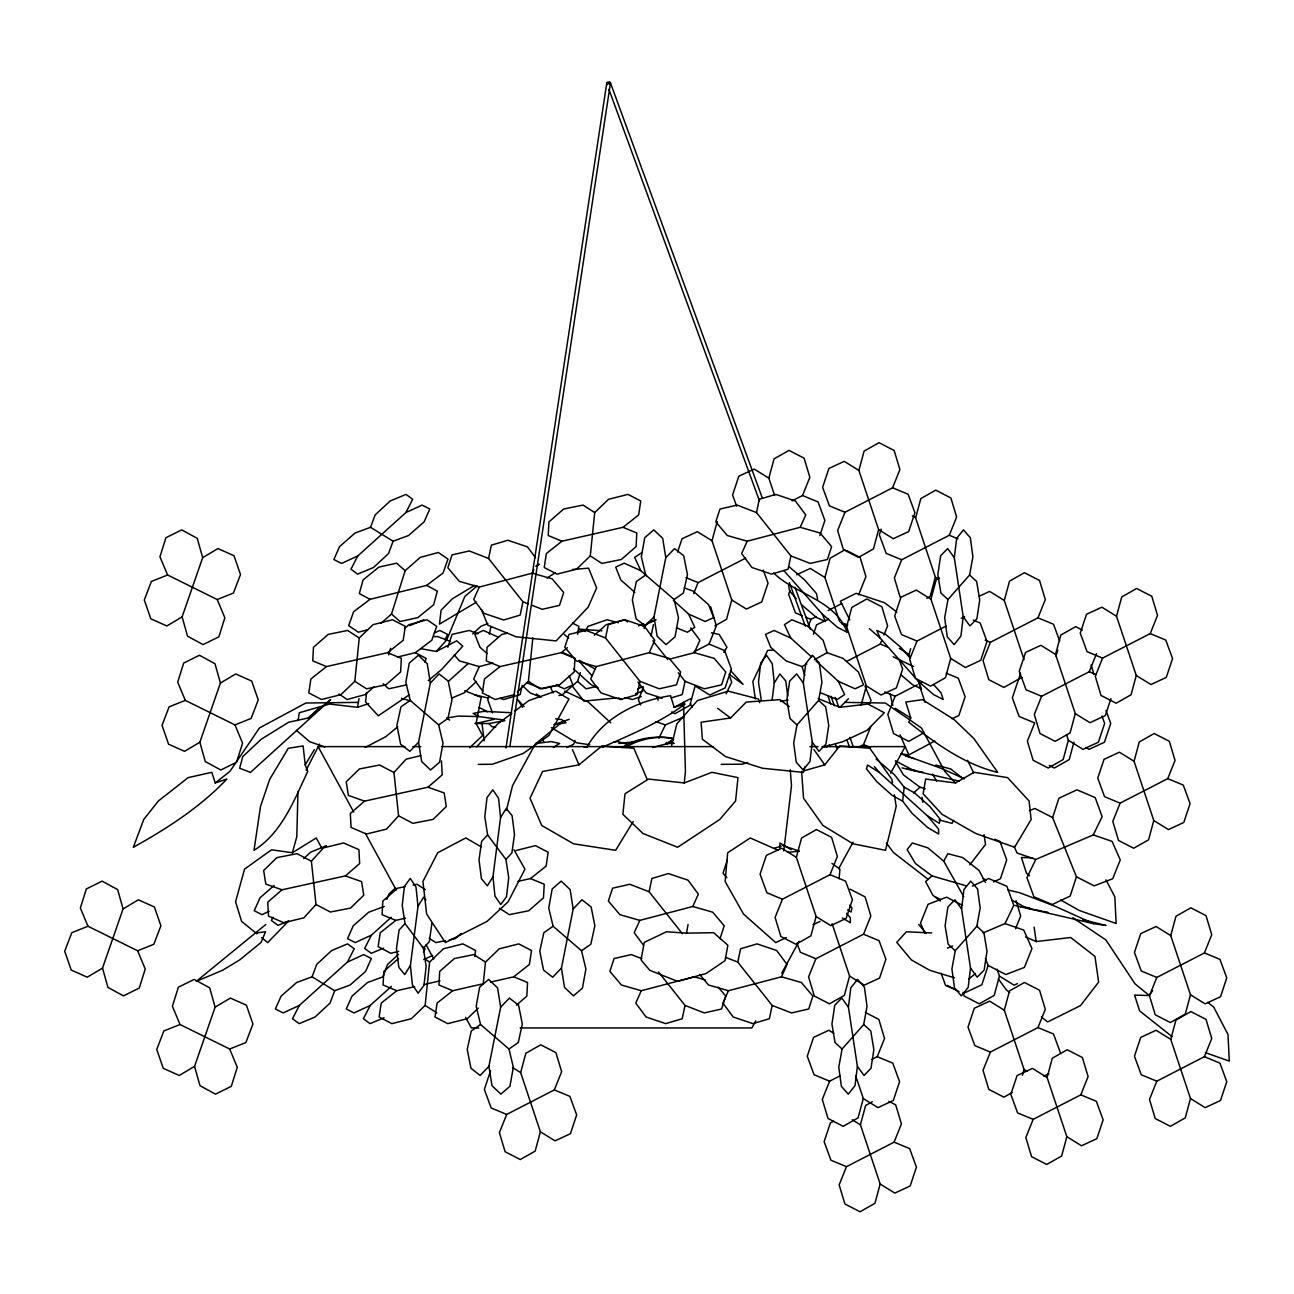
<?xml version="1.0" encoding="UTF-8"?>
<svg xmlns="http://www.w3.org/2000/svg" width="1294" height="1294" viewBox="0 0 1294 1294"><rect width="100%" height="100%" fill="white"/><g stroke="black" fill="none" stroke-linecap="round" stroke-linejoin="round"><path stroke-width="1.5" d="M297.976 791.491L296.811 836.652L292.379 852.746L271.53 849.802L244.55 869.131L235.573 901.805L241.59 921.36L256.94 933.864M783.808 850.918L791.491 785.604L790.246 769.801M839.094 878.739L839.952 869.131L831.961 863.438M354.815 681.307L359.263 637.958L373.076 624.662L392.551 619.761L405.297 626.377L403.194 640.304L387.602 652.677L326.476 666.588L310.883 678.962L308.781 692.888L321.527 699.504L341.001 694.603L354.815 681.307L366.493 688.796L385.871 684.866L400.606 671.99L401.35 658.371L387.602 652.677M366.574 692.419L365.587 702.027L378.301 715.776L409.454 694.684M414.711 986.643L396.805 990.719L381.212 1003.093L379.126 1017.019L391.856 1023.635L411.33 1018.734L425.144 1005.438L429.592 962.089L443.405 948.793L462.88 943.892L475.626 950.508L474.72 956.476M490.491 982.114L513.815 976.808L529.408 964.434L531.51 950.508L518.765 943.892L499.29 948.793L485.476 962.089L483.244 983.764L452.69 990.719L437.097 1003.093L434.994 1017.019L447.74 1023.635L467.215 1018.734L478.262 1008.091M517.341 691.934L528.389 681.307L532.837 637.958M590.274 555.935L594.722 512.586L608.536 499.29L628.011 494.389L640.74 501.004L638.654 514.931L623.061 527.305L561.936 541.216L546.343 553.589L544.24 567.516L556.986 574.132L576.461 569.231L590.274 555.935L601.953 563.424L621.314 559.493L636.066 546.618L636.794 533.015L623.061 527.305M684.251 782.951L711.926 772.308L737.984 777.629L735.59 801.018L719.707 819.506L677.668 847.263L643.005 833.514L622.883 814.298L625.002 793.74L648.585 779.053L684.251 782.951L685.432 771.434L683.491 702.383M609.102 82.347L610.267 83.916L610.347 82.978M874.42 766.598L879.386 772.502L927.426 815.851L938.619 829.147L938.651 834.048L927.507 827.432L912.254 813.505L902.614 801.132L904.199 787.221L894.558 774.847L876.135 759.028M505.986 747.932L606.854 82.476M803.331 683.038L805.693 663.725L812.454 655.265L819.328 663.062L821.933 682.148L818.617 700.377L796.991 724.899L793.675 743.128L796.279 762.198L803.153 769.995L809.931 761.551L812.292 742.238L803.331 683.038L796.667 673.948L789.696 681.081L786.849 699.892L789.938 718.429L796.991 724.899M848.427 1007.169L850.789 987.856L857.55 979.412L864.424 987.193L867.029 1006.279L863.713 1024.508L842.087 1049.03L838.771 1067.259L841.375 1086.329L848.249 1094.126L855.027 1085.682L857.388 1066.369L848.427 1007.169L841.763 998.078L834.792 1005.212L831.945 1024.039L835.034 1042.56L842.087 1049.03M954.309 557.665L956.67 538.353L963.432 529.893L970.306 537.689L972.91 556.776L969.594 575.005L947.968 599.526L944.652 617.756L947.257 636.826L954.131 644.622L960.908 636.179L963.254 616.866L954.309 557.665L947.645 548.575L940.673 555.708L937.826 574.52L940.916 593.056L947.968 599.526M961.571 908.906L963.933 889.593L970.694 881.149L977.568 888.946L980.173 908.016L976.857 926.245L955.231 950.766L951.915 968.996L954.519 988.066L961.393 995.862L968.171 987.419L970.516 968.106L961.571 908.906L954.907 899.815L947.936 906.948L945.089 925.776L948.178 944.296L955.231 950.766M410.408 965.453L417.994 906.269L415.989 886.94L410.263 878.497L404.44 886.293L402.24 905.363L405.038 923.592L423.348 948.114L426.163 966.343L423.963 985.43L418.14 993.226L412.398 984.766L410.408 965.453L404.763 974.544L398.875 967.411L396.465 948.599L399.07 930.062L405.038 923.592M492.965 876.782L500.552 817.582L498.562 798.269L492.82 789.825L486.997 797.605L484.797 816.692L487.612 834.921L505.922 859.442L508.72 877.672L506.52 896.742L500.697 904.538L494.971 896.095L492.965 876.782L487.337 885.872L481.433 878.739L479.023 859.912L481.627 841.375L487.612 834.921M772.033 700.377L774.249 683.038L772.243 663.725L766.517 655.265L760.694 663.062L758.494 682.148L761.309 700.377M606.999 82.978L610.299 82.444L762.376 498.158M431.937 923.123L429.333 941.66L423.348 948.114M577.674 634.335L578.871 626.377L572.498 623.061M509.949 746.201L610.396 83.334L608.083 83.431M298.041 720.532L299.318 712.735L329.436 704.033L357.565 707.3L368.661 703.645M357.565 707.3L358.988 698.663M686.483 933.136L713.625 932.699L727.875 945.235L725.028 960.649L706.071 973.541L677.555 981.353L649.766 970.29L641.031 959.905L644.266 942.372L666.475 931.777L686.483 933.136L688.068 924.498M607.63 83.479L607.048 82.347M469.706 747.786L482.581 735.461L476.079 723.475L481.19 697.417L464.756 690.705M418.56 742.238L430.336 683.038L427.23 663.725L418.334 655.265L409.292 663.062L405.863 682.148L410.23 700.377L438.65 724.899L443.017 743.128L439.588 762.198L430.562 769.995L421.666 761.551L418.56 742.238L409.81 751.329L400.639 744.196L396.902 725.368L400.962 706.831L410.23 700.377M488.889 1066.369L500.665 1007.169L497.559 987.856L488.663 979.412L479.621 987.193L476.192 1006.279L480.559 1024.508L508.979 1049.03L513.346 1067.259L509.917 1086.329L500.891 1094.126L491.995 1085.682L488.889 1066.369L480.139 1075.46L470.967 1068.326L467.231 1049.499L471.291 1030.962L480.559 1024.508M561.434 968.106L573.21 908.906L570.104 889.593L561.208 881.149L552.166 888.946L548.737 908.016L553.104 926.245L581.524 950.766L585.891 968.996L582.478 988.066L573.436 995.862L564.54 987.419L561.434 968.106L552.684 977.196L543.529 970.063L539.776 951.236L543.836 932.715L553.104 926.245M654.004 616.866L665.779 557.665L662.69 538.353L653.777 529.893L644.752 537.689L641.323 556.776L645.69 575.005L674.109 599.526L678.477 617.756L675.047 636.826L666.006 644.622L657.109 636.179L654.004 616.866L645.253 625.956L636.098 618.823L632.362 599.995L636.405 581.459L645.69 575.005M528.227 603.845L522.954 601.791L488.566 558.458L491.364 545.162L507.83 540.261L527.483 546.877L535.522 557.698M489.358 634.157L490.96 626.555M522.954 601.791L520.156 615.103L503.689 619.988L484.037 613.372L473.701 599.446L479.249 587.072L532.271 573.177L552.166 578.871L563.683 592.49L559.493 605.366L542.267 609.296L531.737 605.204M521.757 687.001L520.156 694.603L503.689 699.504L500.115 698.291M605.527 637.958L608.326 624.662L624.792 619.761L644.444 626.377L654.78 640.304L649.232 652.677L596.211 666.588L576.315 660.878L564.799 647.259L568.988 634.4L586.214 630.453L605.527 637.958L639.915 681.307L659.228 688.796L676.471 684.866L680.644 671.99L669.127 658.371L649.232 652.677M639.915 681.307L637.117 694.603L620.651 699.504L600.998 692.888L590.662 678.962L596.211 666.588M651.028 636.066L653.438 624.662M678.299 672.831L685.027 681.307L682.213 694.603L671.246 697.87M649.103 891.76L651.901 878.464L668.367 873.563L688.02 880.179L698.356 894.105L692.808 906.479L639.786 920.39L619.891 914.68L608.374 901.061L612.563 888.202L629.79 884.255L649.103 891.76L682.375 933.686M756.505 512.586L759.303 499.29L775.769 494.389L795.422 501.004L805.758 514.931L800.21 527.305L747.188 541.216L727.293 535.506L715.776 521.886L719.965 509.027L737.192 505.081L756.505 512.586L790.893 555.935L810.206 563.424L827.432 559.493L831.621 546.618L820.105 533.015L800.21 527.305M658.468 971.972L685.027 1005.438L682.213 1018.734L665.747 1023.635L646.094 1017.019L635.758 1003.093L641.306 990.719L694.328 976.808L705.181 979.914M790.893 555.935L788.095 569.231L771.628 574.132L751.976 567.516L741.64 553.589L747.188 541.216M781.479 976.808L801.374 982.518L812.891 996.121L808.701 1008.996L791.475 1012.927L772.162 1005.438L737.774 962.089L740.572 948.793L757.039 943.892L776.691 950.508L787.027 964.434L781.479 976.808L728.457 990.719L708.562 985.009L699.601 974.431M772.162 1005.438L769.364 1018.734L752.898 1023.635L733.245 1017.019L722.909 1003.093L728.457 990.719M671.424 746.395L676.843 723.864L697.466 700.539L728.312 691.174L758.559 699.035L759.643 702.691M506.423 810.19L512.57 785.604L535.231 744.131L562.68 721.599M520.641 1072.58L525.849 1053.251L540.763 1044.808L555.902 1052.604L561.645 1071.691L554.333 1089.92L506.698 1114.441L499.387 1132.654L505.113 1151.741L520.269 1159.537L535.182 1151.094L540.374 1131.765L520.641 1072.58L512.505 1067.534M714.951 625.843L726.549 619.276L731.741 599.963L712.023 540.763L717.216 521.45M774.637 495.505L768.846 478.165L774.055 458.852L788.968 450.393L804.108 458.189L809.85 477.276L802.539 495.505L792.074 500.891M839.644 621.654L824.925 577.512L830.133 558.199L845.047 549.74M858.892 470.434L864.101 451.121L879.014 442.677L894.154 450.474L899.896 469.544L892.585 487.773L844.95 512.295L837.639 530.524L843.381 549.61L858.52 557.39L873.434 548.947L878.626 529.634L858.892 470.434L844.238 461.343L828.888 468.477L822.612 487.304L829.405 505.841L844.95 512.295M861.141 705.262L866.349 685.949L846.616 626.749L851.808 607.436L866.737 598.976L881.877 606.773L887.619 625.859L883.948 634.966M796.376 857.34L801.568 838.027L816.482 829.567L831.621 837.364L837.364 856.45L830.052 874.679L782.417 899.201L775.106 917.414L780.848 936.5L795.988 944.296L810.901 935.853L816.11 916.524L796.376 857.34L781.705 848.249L766.355 855.383L760.079 874.194L766.873 892.731L782.417 899.201M926.844 598.297L930.16 596.421L935.352 577.108L915.634 517.907L920.827 498.594L935.74 490.151L950.88 497.947L956.622 517.018L949.311 535.247L901.675 559.768L894.364 577.997L900.106 597.084M910.345 658.177L909.084 654.408L910.652 648.617M946.043 626.102L917.025 641.048L909.698 659.277L915.44 678.347L930.58 686.143L945.493 677.7L950.702 658.387L930.968 599.187L936.16 579.874L939.476 577.997M832.155 923.819L849.576 976.08L844.384 995.393L829.47 1003.837L814.33 996.056L808.588 976.97L815.899 958.741L863.535 934.219L870.846 915.99L865.104 896.92L849.964 889.124M855.755 1075.961L863.292 1098.541L858.084 1117.87L843.17 1126.314L828.031 1118.517L822.288 1099.431L829.616 1081.202L840.065 1075.815M888.962 1101.388L895.691 1104.85L901.417 1123.92L894.105 1142.149L846.486 1166.67L839.159 1184.9L844.901 1203.986L860.041 1211.782L874.954 1203.323L880.163 1184.01L860.429 1124.826L865.621 1105.497L872.253 1101.744M1024.039 659.665L1004.306 600.481L1009.514 581.152L1024.427 572.708L1039.567 580.505L1045.309 599.591L1037.982 617.82L990.363 642.325L983.036 660.555L988.778 679.641L1003.918 687.438L1018.831 678.994L1020.4 673.187M1096.552 653.519L1089.241 671.748L1041.605 696.269L1034.294 714.498L1040.036 733.569L1055.176 741.365L1070.089 732.922L1075.298 713.609L1055.564 654.408L1060.756 635.095L1075.67 626.652L1082.415 630.113M997.108 969.141L999.421 976.08L994.213 995.393L979.299 1003.837L964.159 996.056L963.011 992.239M1066.482 734.62L1068.359 740.265L1063.167 759.578L1048.253 768.038L1033.113 760.241L1027.371 741.155L1034.682 722.925L1019.138 716.472L1012.345 697.935L1018.621 679.107L1022.034 677.522M1073.907 742.206L1069.232 759.578L1054.319 768.038L1049.272 765.433M1022.47 1075.217L1024.039 1069.426L1004.306 1010.226L1009.514 990.913L1024.427 982.469L1039.567 990.266L1045.309 1009.336L1037.982 1027.565L990.363 1052.087L983.036 1070.316L988.778 1089.386L1003.918 1097.183L1012.215 1092.492M1116.528 616.267L1121.736 596.938L1136.65 588.495L1151.789 596.291L1157.532 615.362L1150.22 633.591L1102.585 658.112L1095.274 676.341L1101.016 695.428L1116.156 703.224L1131.069 694.765L1136.261 675.452L1116.528 616.267L1101.873 607.177L1086.523 614.294L1080.247 633.122L1087.041 651.658L1102.585 658.112M1047.121 1077.498L1052.313 1058.185L1067.226 1049.741L1082.366 1057.538L1088.108 1076.608L1080.797 1094.837L1033.162 1119.359L1025.851 1137.588L1031.593 1156.674L1046.733 1164.454L1061.646 1156.011L1066.854 1136.698L1047.121 1077.498L1032.45 1068.407L1017.1 1075.54L1010.824 1094.368L1017.618 1112.905L1033.162 1119.359M1134.062 761.293L1139.254 741.98L1154.167 733.52L1169.307 741.316L1175.049 760.403L1167.738 778.632L1120.103 803.153L1112.791 821.383L1118.534 840.453L1133.673 848.249L1148.587 839.806L1153.779 820.493L1134.062 761.293L1119.391 752.202L1104.041 759.335L1097.765 778.147L1104.558 796.683L1120.103 803.153M1170.746 935.594L1175.955 916.281L1190.868 907.822L1206.008 915.618L1211.75 934.705L1204.423 952.934L1156.804 977.455L1149.476 995.684L1155.218 1014.755L1170.358 1022.551L1185.272 1014.108L1190.48 994.779L1170.746 935.594L1156.076 926.504L1140.726 933.637L1134.45 952.449L1141.259 970.985L1156.804 977.455M1170.746 1039.357L1175.955 1020.028L1190.868 1011.584L1206.008 1019.381L1211.75 1038.467L1204.423 1056.68L1156.804 1081.202L1149.476 1099.431L1155.218 1118.517L1170.358 1126.314L1185.272 1117.87L1190.48 1098.541L1170.746 1039.357L1156.076 1030.267L1140.726 1037.4L1134.45 1056.211L1141.259 1074.748L1156.804 1081.202M424.998 662.269L426.066 658.371L415.325 652.677L397.355 657.093M804.836 766.776L803.283 772.389L762.684 768.28L725.611 756.618L702.367 739.23L701.122 722.214L730.576 717.992L746.217 702.076L779.878 699.65L789.194 706.621M380.97 623.336L391.516 614.019L405.151 570.686L420.226 557.39L438.342 552.489L447.999 559.105L443.033 573.032L426.616 585.406L370.068 599.316L353.65 611.69L348.684 625.617L358.325 632.232L367.399 629.774M388.54 654.893L390.626 648.294M558.895 695.574L562.518 694.603L577.593 681.307L580.294 672.686M447.837 647.259L452.027 634.4L469.253 630.453L478.02 633.866M727.228 860.267L723.039 873.143L726.872 877.672M720.03 938.668L724.219 925.792L712.703 912.189L692.808 906.479M985.349 958.514L988.147 965.453L981.871 984.766L963.852 993.226M1052.62 817.582L1058.896 798.269L1076.915 789.825L1095.193 797.605L1102.116 816.692L1093.284 834.921L1035.782 859.442L1026.951 877.672L1033.874 896.742L1052.168 904.538L1070.17 896.095L1076.446 876.782L1052.62 817.582L1034.909 808.491L1029.361 810.626M489.003 696.14L487.757 699.892L492.513 712.881M575.054 740.427L573.792 744.196L566.966 747.366M490.62 1070.623L484.36 1089.435L491.154 1107.971L506.698 1114.441M644.105 628.561L645.35 624.792L655.589 620.036M677.603 551.988L682.003 538.805L697.353 531.672L712.023 540.763M789.89 590.614L788.644 594.367L795.438 612.903L802.345 615.782M819.862 535.554L824.876 520.495L818.083 501.959L802.539 495.505M813.457 634.206L816.595 624.792L828.532 619.244M881.214 529.133L879.338 534.778L886.131 553.314L901.675 559.768M1055.936 655.977L1057.813 650.332M1110.964 698.631L1105.319 715.566L1089.952 722.699L1075.298 713.609M182.114 616.866L202.673 557.665L197.27 538.353L181.726 529.893L165.939 537.689L159.955 556.776L167.589 575.005L217.214 599.526L224.849 617.756L218.864 636.826L203.077 644.622L187.533 636.179L182.114 616.866L166.829 625.956L150.832 618.823L144.297 599.995L151.382 581.459L167.589 575.005M102.517 968.106L123.076 908.906L117.657 889.593L102.113 881.149L86.342 888.946L80.357 908.016L87.976 926.245L137.617 950.766L145.235 968.996L139.267 988.066L123.48 995.862L107.936 987.419L102.517 968.106L87.232 977.196L71.235 970.063L64.7 951.236L71.785 932.715L87.976 926.245M199.858 742.238L220.417 683.038L214.998 663.725L199.454 655.265L183.683 663.062L177.699 682.148L185.317 700.377L234.958 724.899L242.576 743.128L236.592 762.198L220.821 769.995L205.277 761.551L199.858 742.238L184.573 751.329L168.576 744.196L162.041 725.368L169.126 706.831L185.317 700.377M194.553 1066.369L215.111 1007.169L209.709 987.856L194.165 979.412L178.378 987.193L172.393 1006.279L180.028 1024.508L229.653 1049.03L237.287 1067.259L231.302 1086.329L215.516 1094.126L199.972 1085.682L194.553 1066.369L179.268 1075.46L163.27 1068.326L156.736 1049.499L163.82 1030.962L180.028 1024.508M370.537 527.305L375.147 514.931L390.157 501.004L406.041 494.389L412.689 499.29L405.863 512.586L357.791 555.935L341.551 563.424L333.836 559.493L339.578 546.618L355.09 533.015L370.537 527.305L393.117 541.216L408.548 535.506L424.076 521.886L429.802 509.027L422.103 505.081L405.863 512.586M393.117 541.216L388.507 553.589L373.481 567.516L357.597 574.132L350.965 569.231L357.791 555.935M312.08 976.808L316.69 964.434L331.701 950.508L347.585 943.892L354.232 948.793L347.407 962.089L299.335 1005.438L283.095 1012.927L275.379 1008.996L281.122 996.121L296.633 982.518L312.08 976.808L334.661 990.719L350.092 985.009L365.62 971.39L371.346 958.53L363.646 954.6L347.407 962.089M334.661 990.719L330.051 1003.093L315.024 1017.019L299.14 1023.635L292.509 1018.734L299.335 1005.438M386.857 899.411L388.831 894.105L395.657 887.781M643.215 687.923L638.395 699.892L640.643 704.955M693.681 593.558L698.064 582.623L745.7 558.102M693.924 651.885L709.063 644.088L716.375 625.859L710.632 606.773M808.054 626.668L810.982 619.373L816.207 616.672M858.618 594.852L865.929 576.623L860.186 557.536L846.729 550.613M846.616 661.428L880.292 644.088L881.764 640.433M858.294 747.334L863.535 744.632L870.846 726.403M917.317 684.849L895.141 696.269L887.83 714.498L893.572 733.569L908.711 741.365L923.625 732.922M872.01 1059.382L877.235 1056.68L884.546 1038.467L878.82 1019.381L865.346 1012.458M1015.564 928.752L1020.675 915.99L1016.097 900.737M445.087 639.915L447.546 634.4L439.831 630.453L434.428 632.96M492.836 663.013L479.249 666.588L473.701 678.962L482.888 691.336M532.271 573.177L533.856 569.635M669.645 659.147L694.328 652.677L699.892 640.304L690.689 627.93M639.786 920.39L634.238 932.764L643.425 945.138M514.899 711.037L528.89 700.539L555.741 691.174L568.939 699.035L548.979 735.445L523.002 753.561L492.448 764.22L478.311 764.398M869.309 703.968L871.056 700.329L864.99 686.079M910.782 717.992L908.76 722.214C935.416 743.257 964.176 764.366 997.723 772.389L974.01 738.712L953.953 719.432L922.347 699.65L905.784 702.076L910.782 717.992L895.222 708.255M658.953 738.146L665.375 724.899L683.653 717.102M726.096 693.746L731.725 682.148L729.832 676.94M983.036 932.958L1004.985 923.592L1013.817 905.363L1006.894 886.293L988.6 878.497L972.392 886.099M273.066 917.139L271.368 920.471L278 925.372L288.594 920.956M391.241 917.284L371.475 935.109L364.649 948.405L371.281 953.306L383.639 948.162M391.419 986.335L370.23 1005.438L363.404 1018.734L370.035 1023.635L384.156 1017.747M423.413 952.125L425.128 948.793L422.459 946.836M306.16 770.059L319.569 744.131M585.212 631.601L587.961 626.377L607.064 619.761L618.338 622.705M755.745 1020.869L751.895 1027.954L520.172 1027.954M781.77 973.104L799.126 941.256M838.625 868.711L853.086 842.168M890.676 773.165L905.137 746.622L821.965 746.622M953.694 820.347L952.044 823.34L938.975 819.895M963.706 896.596L943.73 861.189L947.839 853.684L962.785 857.615L979.04 870.49L985.365 882.395M587.007 746.978C603.586 717.329 637.829 700.458 670.599 695.719L674.125 707.3L685.092 704.033C660.134 722.537 630.971 734.652 602.632 747.107M305.222 764.851L303.12 745.959L288.319 748.255L269.702 779.328L260.531 806.388L253.996 850.304C281.785 833.142 294.304 799.805 307.746 771.467L305.222 764.851L314.393 749.549M633.17 821.593L615.62 850.304L573.614 843.817L541.733 825.491L530.039 798.188L542.607 771.467L578.984 764.851L601.872 745.959L633.85 748.255L647.162 779.328M417.994 906.269L423.623 897.179L425.985 900.026M500.552 817.582L506.197 808.491L512.084 815.624L514.494 834.452L511.89 852.972L505.922 859.442M774.249 683.038L779.878 673.948L785.781 681.081L787.722 696.14M723.734 652.37L726.969 647.259L719.124 634.4L711.393 632.815M1172.121 1036.64L1139.626 1010.889L1134.563 995.086L1149.315 995.539L1152.598 990.573M969.772 864.861L985.51 844.481L984.087 834.598M803.542 770.917L824.779 764.851L839.741 745.959L869.778 748.255L891.873 779.328L892.488 783.193M420.615 648.634L436.321 651.464L446.721 639.948L464.869 596.421L477.179 585.939M311.385 861.189L323.5 847.877L343.606 842.976L358.891 849.608L359.651 863.519L345.401 875.909L281.995 889.803L267.745 902.177L268.505 916.103L283.807 922.719L303.896 917.818L316.011 904.522L311.385 861.189L297.054 853.684L276.867 857.615L263.652 870.49L265.82 884.109L281.995 889.803M441.464 760.921L442.224 774.847L427.974 787.221L364.568 801.132L350.318 813.505L351.078 827.432L366.364 834.048L386.469 829.147L398.584 815.851L393.958 772.502L406.073 759.206L420.679 755.647M476.71 746.751L497.802 723.864L511.793 713.366M430.336 683.038L439.087 673.948L448.242 681.081L451.978 699.892L447.934 718.429L438.65 724.899M665.779 557.665L674.53 548.575L683.701 555.708L687.438 574.52L683.378 593.056L674.109 599.526M573.21 908.906L581.96 899.815L591.115 906.948L594.868 925.776L590.808 944.296L581.524 950.766M500.665 1007.169L509.415 998.078L518.571 1005.212L522.323 1024.039L518.263 1042.56L508.979 1049.03M288.433 921.199L267.696 942.598L261.55 937.6M818.18 698.614L839.968 707.3L848.476 698.663M255.225 933.136L196.3 981.353L222.487 970.29L239.697 959.905L261.129 942.372L265.496 931.777L255.225 933.136L265.788 924.498M308.344 717.992L330.682 699.65L250.47 772.389L239.665 768.28L242.754 756.618L261.242 739.23L288.659 722.214L308.344 717.992L318.696 708.255M472.666 633.979L480.85 626.377L487.903 623.433M476.451 681.485L464.174 692.888L451.816 698.032M303.734 858.585L310.56 852.245L326.444 845.629M398.503 954.309L387.585 964.434L382.975 976.808L367.528 982.518L352.017 996.121L346.274 1008.996L353.99 1012.927L370.23 1005.438M448.484 681.307L468.25 663.482M913.613 792.931L919.985 787.221L925.242 788.758M965.874 885.727L932.02 875.909L925.631 881.602L932.877 895.222L940.269 901.061M404.424 628.658L408.936 624.662L427.069 619.761L436.709 626.377L431.743 640.304L415.325 652.677M374.209 686.613L365.167 694.603L347.051 699.504L338.996 693.988M594.237 635.305L606.288 624.662L624.42 619.761L627.622 621.961M274.085 885.484L259.965 897.858L254.239 910.733L261.954 914.664L269.168 911.332M526.464 682.666L542.267 688.796L559.493 684.866L574.18 671.99L574.924 658.371L561.175 652.677L500.05 666.588L484.457 678.962L482.371 692.888L495.101 699.504L514.575 694.603M398.552 958.53L383.8 971.39L383.073 985.009L396.805 990.719M461.117 933.524L455.213 938.668L449.406 939.848M516.5 1005.131L526.82 996.121L527.548 982.518L513.815 976.808M622.171 747.641C635.678 738.114 655.185 735.461 671.376 738.356M397.743 726.743L385.935 736.609L365.183 747.463M968.753 979.121L975.433 973.541M428.233 680.628L441.642 669.532L462.751 646.143L456.733 640.821L436.321 651.464M826.445 747.301L829.373 744.923M561.175 652.677L567.419 647.728M405.54 918.174L395.835 920.39L380.226 932.764L378.139 946.69L390.885 953.306L398.665 951.349M517.956 881.392L530.475 878.545L546.084 866.171L548.171 852.245L535.425 845.629L515.966 850.53M215.225 782.951L226.871 779.053C200.182 807.213 167.088 828.532 133.347 847.263L143.731 819.506L158.353 801.018L188.131 777.629L211.828 772.308L215.225 782.951L229.879 771.434L259.528 727.907L305.853 703.014L358.373 702.383M610.234 82.412L607.614 83.641M666.928 743.726L672.055 739.764M625.73 747.301C639.171 739.052 657.837 735.283 673.317 738.389M642.05 552.489L634.642 557.39L640.87 570.686L646.45 575.765M547.103 578.014L555.272 572.708M553.411 747.382L559.639 743.452L551.195 741.591L535.732 743.5M536.25 566.141L539.307 564.233L536.023 566.157M292.379 852.746L316.254 837.962L321.64 847.829M608.633 82.266L609.878 82.784M474.607 585.373L452.318 598.815L441.076 610.218L439.491 624.112L476.435 602.163M202.673 557.665L217.958 548.575L233.971 555.708L240.506 574.52L233.421 593.056L217.214 599.526M220.417 683.038L235.702 673.948L251.699 681.081L258.234 699.892L251.149 718.429L234.958 724.899M123.076 908.906L138.361 899.815L154.358 906.948L160.909 925.776L153.824 944.296L137.617 950.766M215.111 1007.169L230.397 998.078L246.41 1005.212L252.945 1024.039L245.86 1042.56L229.653 1049.03M955.425 782.951L974.188 772.308L1007.605 777.629L1029.118 801.018L1031.124 819.506L1014.593 847.263L975.757 833.514L942.032 814.298L923.123 793.74L925.663 779.053L955.425 782.951L944.83 771.434L921.36 727.907L885.306 703.014L844.82 702.383M811.726 657.061L790.699 637.958L774.038 630.453L765.563 634.4L770.658 647.259L786.089 660.878L802.037 666.588L806.809 663.935M814.541 659.633L827.044 652.677L842.992 658.371L858.423 671.99L863.535 684.866L855.043 688.796L838.383 681.307L815.948 660.91M652.499 747.479L666.006 743.969L673.576 739.78M900.802 753.917L908.825 754.903L934.753 741.041M674.125 707.3L690.575 698.663M828.225 610.493L841.731 603.538M961.28 618.257L964.645 616.526M918.95 684.008L922.428 682.229M786.38 937.503L775.721 942.598L743.516 914.065L725.125 881.473L727.665 852.762L750.229 837.962L778.373 850.417M813.036 924.757L820.137 921.36M796.619 574.762L810.27 568.422L824.925 577.512M979.412 596.146L989.635 591.39L1004.306 600.481M952.012 718.736L958.838 715.566L965.114 696.738L958.32 678.202L946.221 673.187M993.63 881.91L1000.44 878.739L1006.716 859.912L999.922 841.375L994.746 839.224M1017.488 983.586L1014.075 985.171L999.421 976.08M833.821 1121.267L830.408 1122.852L824.132 1141.68L830.942 1160.217L846.486 1166.67M1043.821 1076.139L1048.933 1073.761M371.475 935.109L355.235 942.598L347.52 938.668L353.246 925.792L368.774 912.189L384.221 906.479M423.704 959.598L432.73 955.425M947.467 948.114L952.53 945.963M409.664 625.649L423.785 619.761M637.667 688.796L643.231 686.548M635.5 693.746L642.811 691.158M554.123 724.591L569.166 719.335M638.621 625.778L643.83 623.967M647.307 622.77L655.993 619.761M641.209 696.495L632.523 699.504L625.018 697.547M747.722 762.538L742.174 764.22L721.227 764.35M773.893 848.346L781.204 846.179M823.421 747.042L842.75 741.705L867.029 730.301L884.303 712.735L868.031 704.033L839.968 707.3M584.128 747.382L587.719 746.395M476.079 723.475L494.195 719.27M423.656 984.605L440.025 980.884M577.35 631.634L582.704 630.453M406.575 684.866L388.75 688.796L383.073 683.798M596.793 686.435L586.101 688.796L577.593 681.307M507.604 633.219L501.797 634.4L487.045 647.259L486.318 660.878L500.05 666.588M559.445 684.866L540.067 688.796L528.389 681.307M405.313 886.616L397.565 888.202L382.83 901.061L382.086 914.68L395.835 920.39M413.061 885.047L416.943 884.255L425.273 889.625M445.524 940.641L435.852 942.598L429.171 938.312M780.492 701.445L788.095 700.005M474.93 723.492L488.841 723.54L504.789 720.661M554.317 724.672L566.076 722.731L561.628 719.593L555.676 718.817M666.006 743.969L673.737 743.015M607.339 82.444L608.633 82.444M1025.576 936.985L1036.17 941.547L1070.736 937.519L1094.95 956.395L1098.638 982.081L1080.506 1005.6L1047.703 1021.936L1041.363 1017.019M618.775 743.452L636.616 741.591M787.528 852.358L799.191 851.177M616.72 697.919L583.885 701.105L572.077 685.788M614.019 741.963L617.917 741.591L626.474 743.969M572.563 569.457L588.576 568.163L596.615 587.929L588.139 607.209L556.113 640.902L516.031 636.794L487.773 625.131L481.417 609.49M773.488 649.992L767.682 650.397L752.833 681.469L755.308 698.873M954.6 977.86L929.723 970.29L911.38 959.905L896.774 942.372L906.382 931.777L931.745 932.974M404.876 746.622L318.13 746.622L353.78 812.098M412.835 746.622L420.809 746.622M441.901 746.622L713.123 746.622M809.931 746.622L817.97 746.622M478.829 1027.954L471.356 1027.954L465.581 1017.327M434.008 636.583L437.954 636.616L450.652 641.565M504.482 720.111L478.926 716.569L458.432 716.083L446.673 718.008L449.649 720.095M1032.483 857.825L1021.419 857.485L1026.498 873.288L1029.555 875.795M578.612 629.078L601.872 630.793M666.135 742.546L674.077 743.5M907.126 769.089L914.826 770.027M1020.27 906.69L1029.895 907.87M1015.127 905.493L1093.705 923.69L1105.982 925.453L1082.852 919.711M511.405 712.719L483.6 711.328L473.07 713.431L478.926 716.569M495.667 727.196L491.882 726.646L488.841 723.54M589.805 744.778L576.639 742.805L551.422 727.665M923.269 772.421L913.92 770.658L895.302 760.791M1042.026 911.073L1027.064 908.259L1011.827 900.187M1043.902 911.429L1047.816 912.254M900.689 753.755L941.579 768.474L964.612 778.891M901.999 767.892L959 781.091M1008.026 890.013L1019.64 892.714L1054.723 906.091L1093.705 923.69M474.688 694.765L488.291 698.097M935.805 765.013L950.75 768.943L962.574 778.309M479.249 587.072L459.354 581.378L447.837 567.759L452.027 554.9L469.253 550.953L488.566 558.458M694.328 652.677L714.223 658.371L725.74 671.99L721.567 684.866L704.324 688.796L685.027 681.307M479.249 666.588L459.354 660.878L454.226 654.829M641.306 990.719L621.411 985.009L609.895 971.39L614.084 958.53L631.31 954.6L641.84 958.676M401.496 698.323L410.311 700.927M905.525 755.939L914.114 758.656M840.744 622.624L847.78 624.937M662.172 698.291L646.094 692.888L638.055 682.051M783.032 845.629L799.11 851.048M1093.284 834.921L1112.064 841.375L1120.264 859.912L1112.694 878.739L1094.158 885.872L1076.446 876.782M655.993 721.664L665.375 724.899M1035.782 859.442L1017.003 852.972L1014.027 846.244M1004.985 923.592L1023.748 930.062L1031.965 948.599L1024.395 967.411L1005.859 974.544L988.147 965.453M324.859 746.994L309.638 741.705L296.423 730.301M427.974 787.221L444.149 792.931L446.317 806.534L433.102 819.409L412.915 823.34L398.584 815.851M364.568 801.132L348.377 795.422L346.21 781.819L359.425 768.943L379.627 765.013L393.958 772.502M345.401 875.909L361.592 881.602L363.76 895.222L350.545 908.081L330.342 912.027L316.011 904.522M1205.393 1052.653L1229.3 1061.096L1227.99 1034.504L1213.756 1007.185L1207.739 1002.268M684.3 587.945L693.163 591.099L708.594 604.719L713.69 617.594L705.214 621.524L688.554 614.019L673.398 600.254M645.14 625.698L641.662 624.436L644.493 627.008M725.481 957.317L737.774 962.089M685.027 1005.438L704.324 1012.927L721.567 1008.996L725.74 996.121L718.073 987.047M676.471 627.816L687.357 632.232L694.781 627.331L688.554 614.019M820.849 692.888L837.202 699.504L844.61 694.603L838.383 681.307M541.07 697.288L530.168 692.888L522.048 685.286M561.936 541.216L548.187 535.506L548.931 521.886L563.666 509.027L583.044 505.081L594.722 512.586M326.476 666.588L312.744 660.878L313.471 647.259L328.223 634.4L347.585 630.453L359.263 637.958M530.475 878.545L544.224 884.255L543.48 897.858L528.745 910.733L509.367 914.664L499.355 908.242M452.69 990.719L438.957 985.009L439.685 971.39L454.42 958.53L473.798 954.6L485.476 962.089M892.585 487.773L908.129 494.243L914.923 512.764L908.647 531.591L893.297 538.725L878.626 529.634M949.311 535.247L957.948 538.838M1150.22 633.591L1165.765 640.061L1172.558 658.597L1166.282 677.409L1150.932 684.542L1136.261 675.452M1037.982 617.82L1053.526 624.274L1059.657 640.951M973.282 620.117L980.189 622.996L986.982 641.517L980.723 660.344L965.373 667.478L950.702 658.387M1089.241 671.748L1096.147 674.627M985.171 640.174L990.363 642.325M917.025 641.048L901.481 634.578L894.672 616.057L900.947 597.23L916.298 590.096L930.968 599.187M1041.605 696.269L1026.061 689.799L1019.268 671.279L1025.544 652.451L1040.894 645.318L1055.564 654.408M880.292 644.088L887.199 646.951M805.806 617.222L810.982 619.373M685.982 577.593L698.064 582.623M1167.738 778.632L1183.282 785.086L1190.076 803.623L1183.8 822.45L1168.45 829.583L1153.779 820.493M884.772 691.966L895.141 696.269M709.063 644.088L724.608 650.542L731.401 669.079L725.125 687.907L709.775 695.04L695.104 685.949L689.912 705.262L674.999 713.706L671.635 711.975M863.535 744.632L870.441 747.511M1204.423 952.934L1219.967 959.388L1226.777 977.924L1220.501 996.752L1205.151 1003.869L1190.48 994.779M830.052 874.679L845.597 881.133L852.39 899.67L846.114 918.481L830.764 925.614L816.11 916.524M1204.423 1056.68L1219.967 1063.15L1226.777 1081.687L1220.501 1100.498L1205.151 1107.632L1190.48 1098.541M863.535 934.219L879.079 940.689L885.872 959.226L879.596 978.038L864.246 985.171L849.576 976.08M1037.982 1027.565L1053.526 1034.035L1060.336 1052.556M815.899 958.741L800.355 952.287L796.958 943.019M990.363 1052.087L974.819 1045.617L968.009 1027.096L974.285 1008.269L989.635 1001.135L1004.306 1010.226M1080.797 1094.837L1096.341 1101.307L1103.135 1119.844L1096.859 1138.655L1081.509 1145.788L1066.854 1136.698M877.235 1056.68L892.779 1063.15L899.573 1081.687L893.313 1100.498L877.963 1107.632L863.292 1098.541M829.616 1081.202L814.072 1074.748L807.262 1056.211L813.538 1037.4L828.888 1030.267L833.773 1033.291M894.105 1142.149L909.65 1148.619L916.443 1167.156L910.183 1185.967L894.833 1193.1L880.163 1184.01M554.333 1089.92L569.878 1096.374L576.671 1114.91L570.395 1133.722L555.045 1140.855L540.374 1131.765M956.541 990.104L945.574 985.43L941.159 973.282M598.329 688.02L591.326 684.866L573.566 668.966M640.87 570.686L624.193 563.181L615.718 567.128L620.813 579.987L634.853 592.377M498.352 637.214L483.358 630.453L474.866 634.4L479.977 647.259L486.981 653.454M556.032 685.044L564.362 688.796L572.838 684.866L569.198 675.678M564.685 691.125L588.317 702.06L610.752 722.828M773.699 573.032C796.15 595.014 835.374 599.785 847.117 632.232L837.493 627.331L822.256 614.019L783.954 570.686M893.184 656.754L913.645 666.588M563.311 652.677L572.498 657.093M579.275 660.344L595.224 669.063M618.564 697.87L621.767 699.504M982.842 878.497L986.206 880.227M962.542 905.347L946.61 897.179L928.073 904.296L920.503 923.123L924.967 933.233M935.174 896.742L940.22 899.346M947.208 985.43L958.983 991.495M479.071 707.43L487.466 711.781M426.616 585.406L437.356 591.099L433.652 604.719L417.865 617.594L400.04 621.524L391.516 614.019M370.068 599.316L359.328 593.606L363.032 579.987L378.818 567.128L396.643 563.181L405.151 570.686M904.199 787.221L914.599 792.931L929.885 806.534L940.334 819.409L939.282 823.34L927.426 815.851M902.614 801.132L892.213 795.422L876.944 781.819L866.495 768.943L867.53 765.013L879.386 772.502M1060.676 899.993L1079.374 910.507L1116.156 923.495L1114.846 896.904L1105.949 879.823M481.222 846.842L465.743 837.962L437.696 852.762L422.928 881.473L426.648 914.065L445.362 942.598L487.094 921.36L508.154 901.805L524.943 869.131L513.977 849.802M791.022 849.608L779.861 842.976L779.894 847.877M842.378 917.996L850.352 922.719L850.32 917.818L846.583 913.386M912.367 515.902L915.634 517.907M935.352 577.108L938.619 579.13M768.846 478.165L754.192 469.075L738.825 476.208L732.566 495.02L736.642 506.148M1085.844 747.334L1089.095 749.355L1104.445 742.222L1110.721 723.411L1105.966 710.438M1068.359 740.265L1083.029 749.355L1098.38 742.222L1104.655 723.411L1101.938 715.986M899.314 648.343L909.084 654.408M841.731 623.724L846.616 626.749M731.741 599.963L746.412 609.053L761.762 601.92L768.038 583.109L763.282 570.12M866.349 685.949L881.02 695.04L896.37 687.907L902.646 669.079L899.233 659.811M1024.039 1069.426L1027.29 1071.448M852.277 1119.763L860.429 1124.826M847.602 909.876L850.983 912.027L852.018 908.081L849.705 905.234M424.594 958.87L429.592 962.089M425.144 1005.438L436.822 1012.927M1072.807 917.705L1105.901 939.945L1135 983.796L1149.315 995.539M536.347 693.988L539.566 696.188M729.12 674.255L743.079 684.316L730.398 670.405M919.985 787.221L903.406 774.847L896.014 762.473M932.02 875.909L915.44 863.519L907.126 849.608L912.399 842.976L927.879 847.877L943.73 861.189M717.555 708.255L730.576 717.992M896.855 612.013L884.433 602.697L856.11 593.315L840.421 601.192L849.786 619.923M928.235 879.419L893.345 852.406L886.374 842.928M1009.66 992.466L1006.489 990.023L998.353 978.96M789.566 567.128L804.674 579.987L816.53 593.606L817.582 599.316M900.64 674.562L912.723 684.866L921.49 688.796L918.336 681.307L880.033 637.958L869.374 628.658M801.536 604.719L816.66 617.594L825.426 621.524L822.256 614.019M564.233 634.4L568.762 638.249M918.336 681.307L933.572 694.603L943.18 699.504L941.078 692.888L933.589 684.526M969.594 575.005L976.646 581.459L979.736 599.995L976.889 618.823L969.918 625.956L963.254 616.866M818.617 700.377L825.669 706.831L828.758 725.368L825.912 744.196L818.94 751.329L812.292 742.238M976.857 926.245L983.909 932.715L986.999 951.236L984.152 970.063L977.18 977.196L970.516 968.106M863.713 1024.508L870.765 1030.962L873.854 1049.499L871.008 1068.326L864.036 1075.46L857.388 1066.369M844.157 623.74L846.972 626.393M524.07 706.524L517.454 699.358L522.55 707.333M578.936 660.943L592.054 675.792M909.973 657.853L900.753 647.259L885.63 634.4L876.863 630.453L880.033 637.958M796.263 598.669L789.68 591.099L788.644 585.406M918.74 924.498L925.938 933.136M652.872 640.773L667.817 659.633M813.894 749.549L824.779 764.851M932.586 774.087L936.549 781.123M365.345 833.32L396.19 889.949M426.066 944.798L433.781 958.951M967.556 760.29L973.638 772.858M908.825 754.903L900.074 734.879M790.699 637.958L784.471 624.662L791.896 619.761L808.232 626.377L823.113 640.304L827.044 652.677M550.031 686.289L553.153 692.937M572.433 749.549L578.984 764.851M690.511 703.645L692.015 707.381M608.989 82.654L609.361 83.706L609.393 82.541M607.339 83.334L607.468 84.579L607.064 83.479M795.001 587.379L810.287 629.143M835.277 697.482L838.755 706.961M849.867 737.337L853.328 746.832M608.956 89.432L759.497 500.956M789.324 582.51L805.289 626.118M830.958 696.285L834.42 705.764M846.907 739.909L849.689 747.495M919.533 685.755L925.064 702.318M835.633 744.632L836.797 748.142M542.623 738.761L543.771 742.238M802.037 666.588L804.852 675.419M1091.101 664.922L1093.98 674.465M828.225 696.366L830.522 704.001M656.98 696.366L658.128 700.183M481.934 723.12L484.215 740.799M889.981 693.649L892.86 705.424M894.348 794.791L896.192 806.388L885.549 850.304L853.069 843.817L822.952 825.491L803.542 798.188L801.601 771.467M1034.116 927.151L1036.17 941.547M922.104 797.379L922.8 802.296"/></g></svg>
